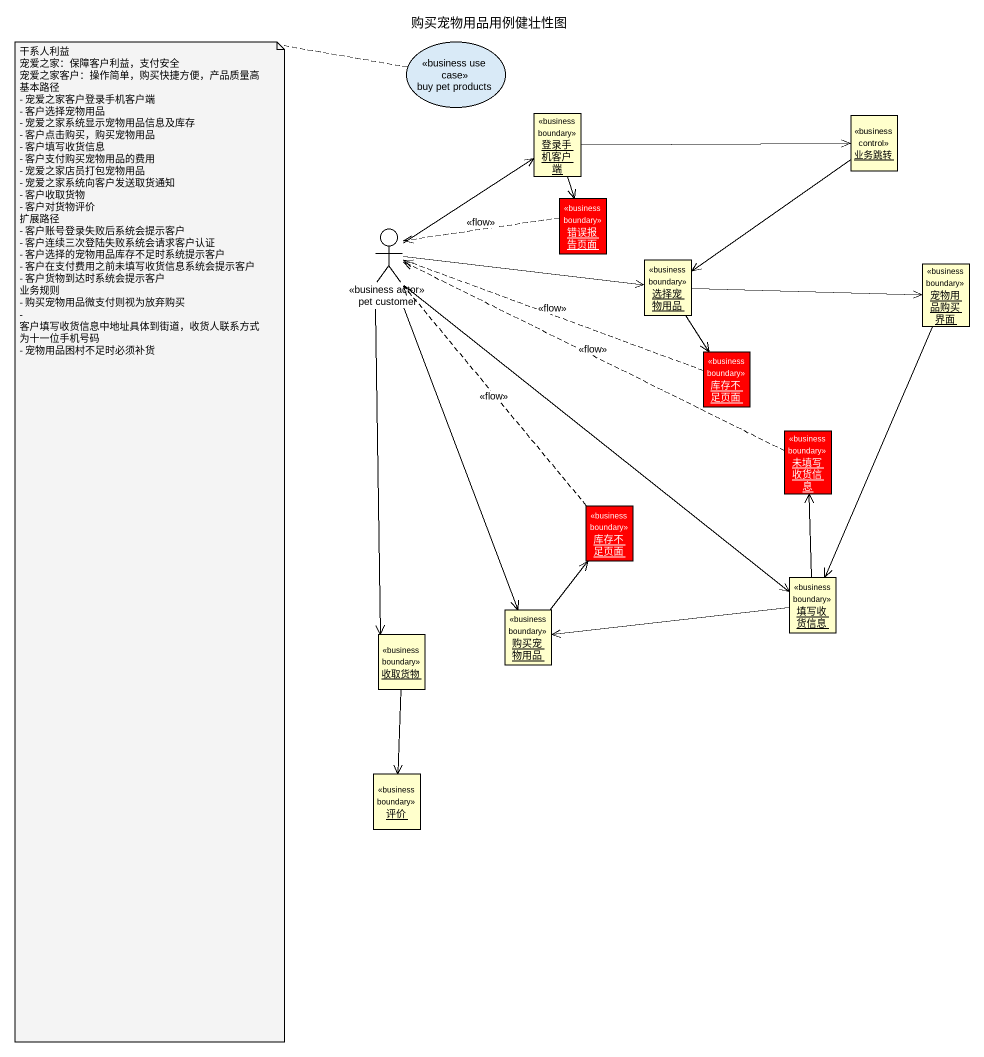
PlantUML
@startuml
title 购买宠物用品用例健壮性图
allowmixing
hide circle
hide empty members
usecase "buy pet products" as buy_pet_products <<business use case>>
object 登录手机客户端 <<business boundary>>
object 业务跳转 <<business control>>
actor "pet customer" as pet_customer <<business actor>>
object 错误报告页面 <<business boundary>> #FF0000
object 选择宠物用品 <<business boundary>>
object 宠物用品购买界面 <<business boundary>>
object 库存不足页面 <<business boundary>> #FF0000
object 未填写收货信息 <<business boundary>> #FF0000
object "库存不足页面" as 库存不足页面_2 <<business boundary>> #FF0000
object 购买宠物用品 <<business boundary>>
object 填写收货信息 <<business boundary>>
object 收取货物 <<business boundary>>
object 评价 <<business boundary>>
登录手机客户端 -right-> 业务跳转
登录手机客户端 --> 错误报告页面
业务跳转 --> 选择宠物用品
pet_customer -up-> 登录手机客户端
pet_customer -right-> 选择宠物用品
pet_customer --> 购买宠物用品
pet_customer --> 填写收货信息
pet_customer --> 收取货物
错误报告页面 .left.> pet_customer : <<flow>>
选择宠物用品 -right-> 宠物用品购买界面
选择宠物用品 --> 库存不足页面
宠物用品购买界面 --> 填写收货信息
库存不足页面 .left.> pet_customer : <<flow>>
未填写收货信息 .left.> pet_customer : <<flow>>
库存不足页面_2 .up.> pet_customer : <<flow>>
购买宠物用品 -up-> 库存不足页面_2
填写收货信息 -up-> 未填写收货信息
填写收货信息 -left-> 购买宠物用品
收取货物 --> 评价
note bottom of buy_pet_products
  干系人利益
  宠爱之家：保障客户利益，支付安全
  宠爱之家客户：操作简单，购买快捷方便，产品质量高
  基本路径
  - 宠爱之家客户登录手机客户端
  - 客户选择宠物用品
  - 宠爱之家系统显示宠物用品信息及库存
  - 客户点击购买，购买宠物用品
  - 客户填写收货信息
  - 客户支付购买宠物用品的费用
  - 宠爱之家店员打包宠物用品
  - 宠爱之家系统向客户发送取货通知
  - 客户收取货物
  - 客户对货物评价
  扩展路径
  - 客户账号登录失败后系统会提示客户
  - 客户连续三次登陆失败系统会请求客户认证
  - 客户选择的宠物用品库存不足时系统提示客户
  - 客户在支付费用之前未填写收货信息系统会提示客户
  - 客户货物到达时系统会提示客户
  业务规则
  - 购买宠物用品微支付则视为放弃购买
  - 客户填写收货信息中地址具体到街道，收货人联系方式为十一位手机号码
  - 宠物用品困村不足时必须补货
end note
@enduml
